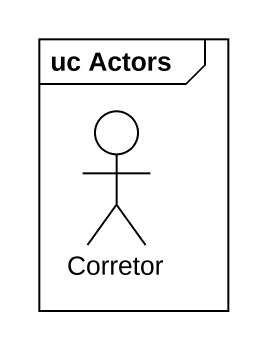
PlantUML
@startuml
mainframe uc Actors
actor Corretor
@enduml
